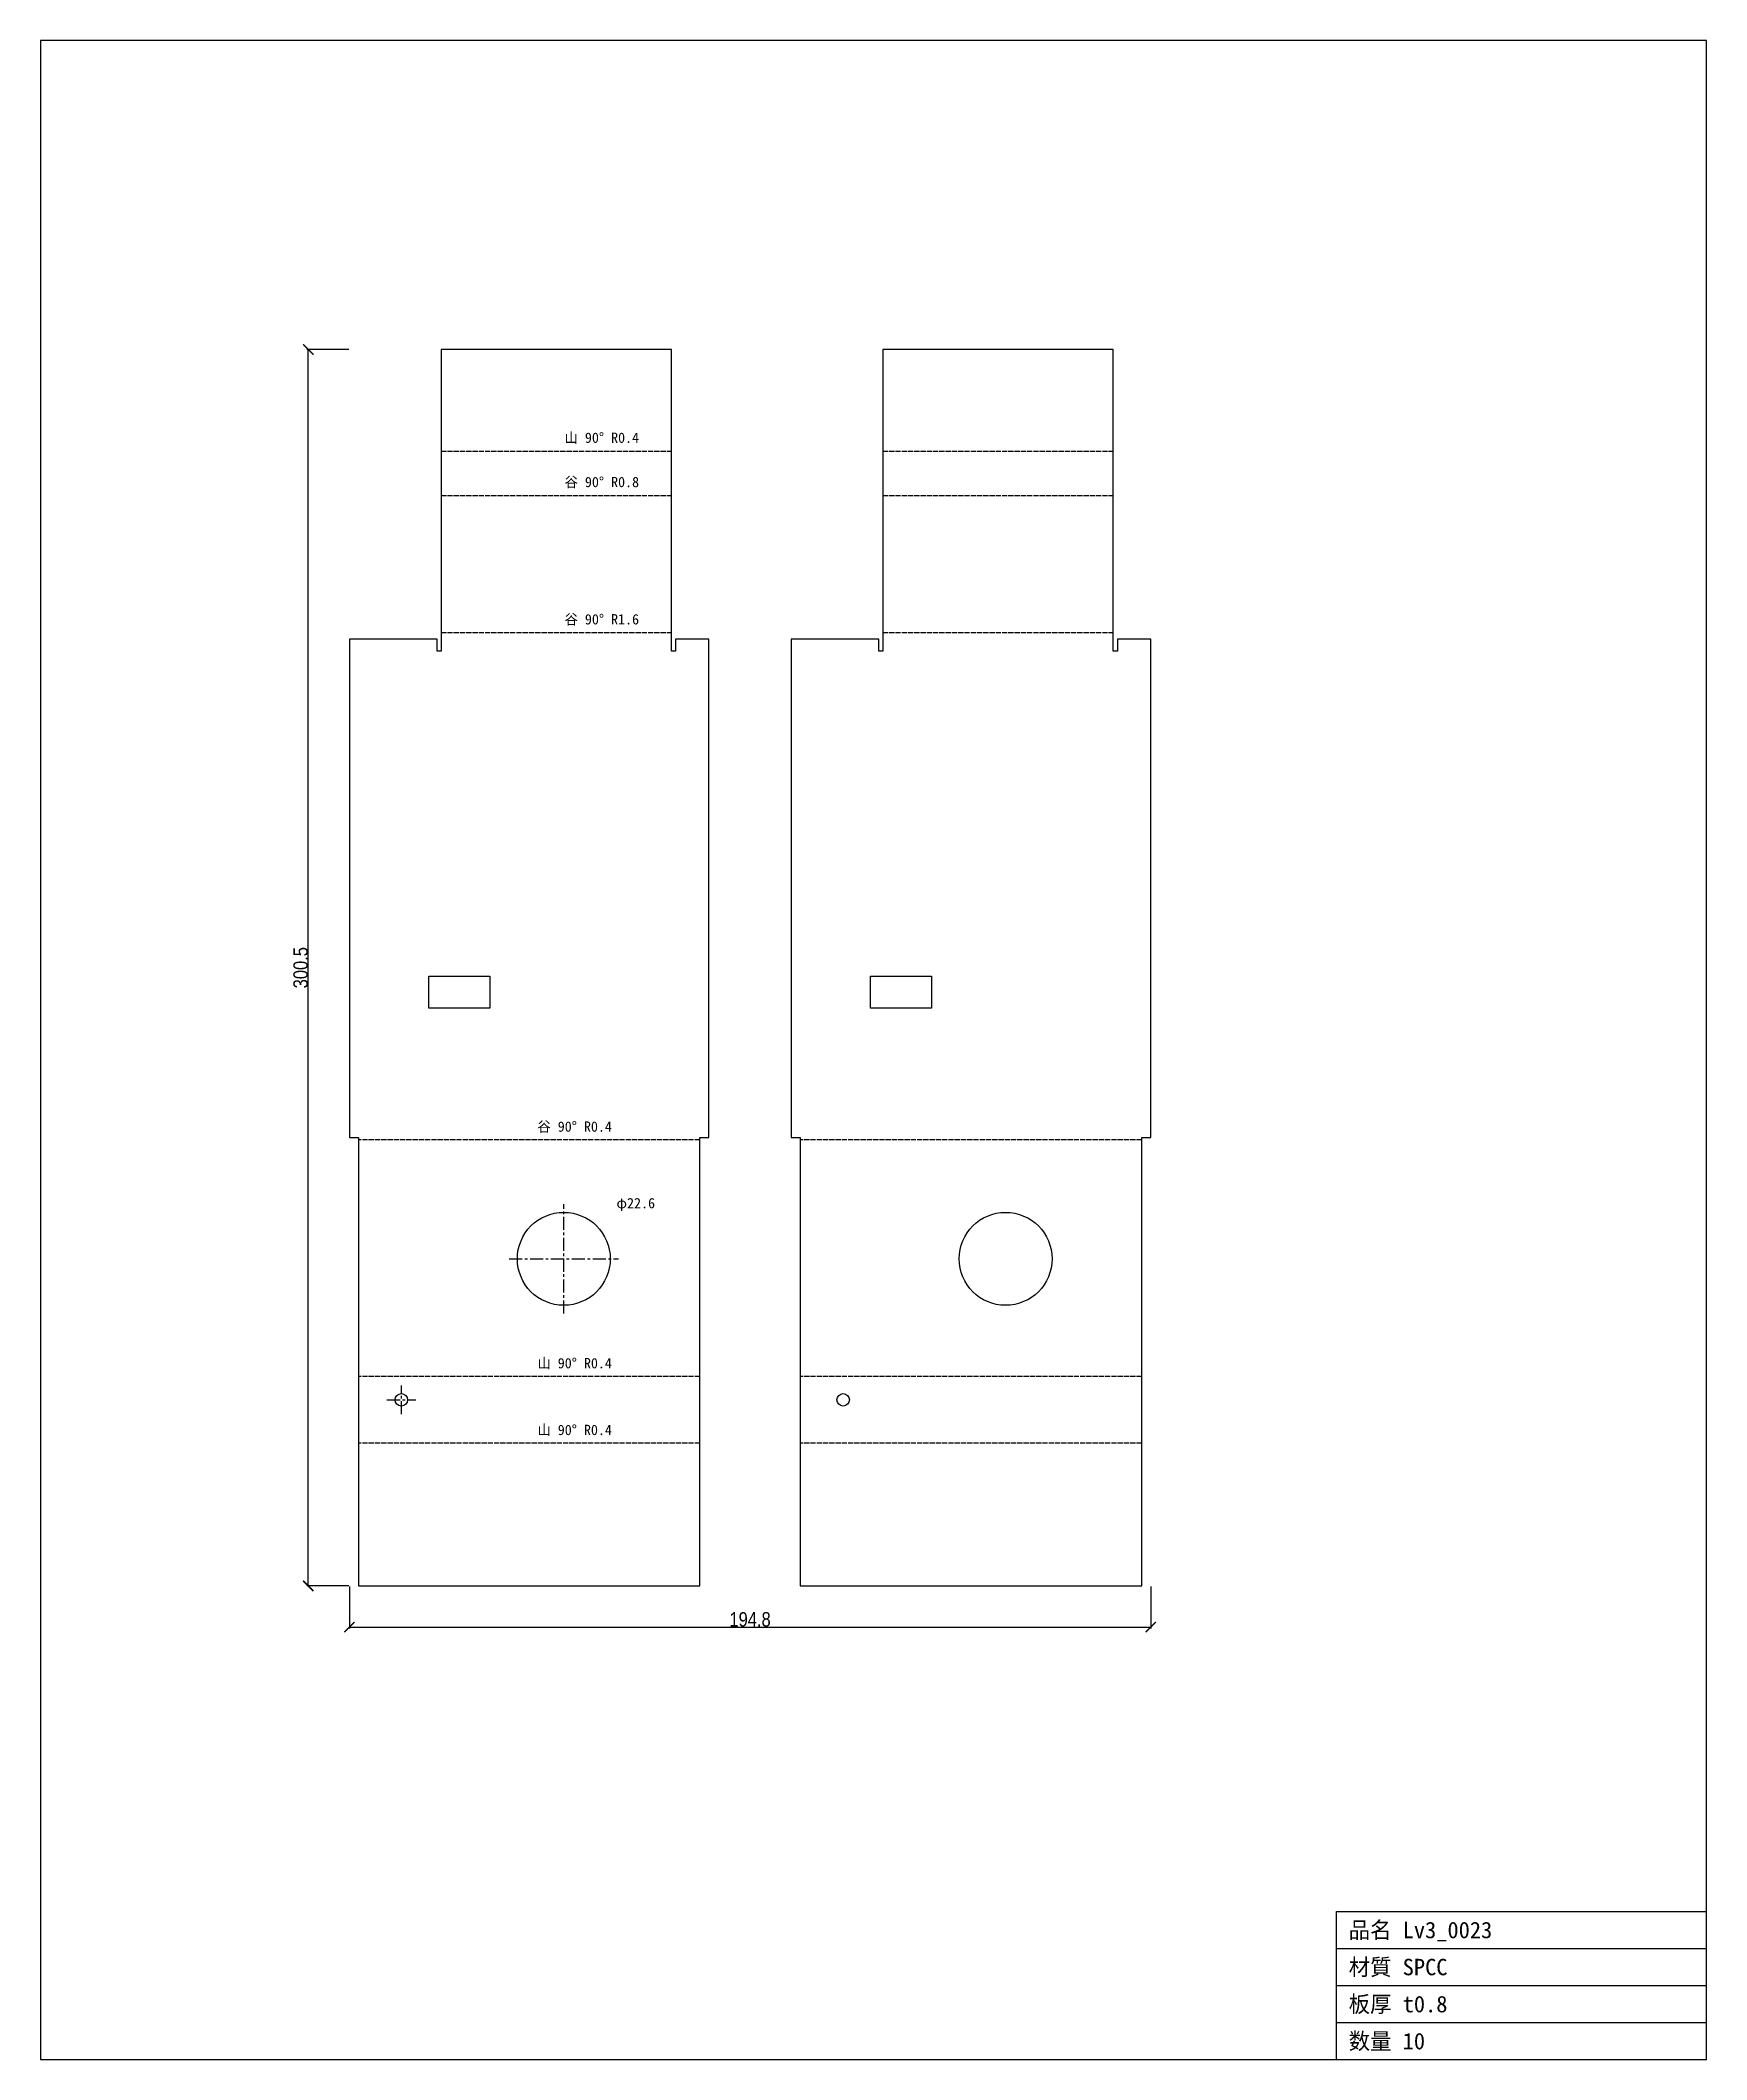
# Model space of a CAD drawing. Header units: millimetres. Extents: x -75 to 330, y -224 to 267.
import ezdxf

# ---------------------------------------------------------------- set-up
doc = ezdxf.new("R2010")
doc.units = ezdxf.units.MM
doc.linetypes.add('CENTER', pattern=[5.08, 3.175, -0.635, 0.635, -0.635])
doc.linetypes.add('DASHED', pattern=[1.524, 1.27, -0.254])
for name, color, linetype in [('BEND', 7, 'Continuous'), ('CENTER', 7, 'Continuous'), ('CUT', 7, 'Continuous'), ('DIM', 7, 'Continuous'), ('FRAME', 7, 'Continuous'), ('TEXT', 7, 'Continuous')]:
    doc.layers.add(name, color=color, linetype=linetype)
doc.styles.add('OpenSansCondensed-Light', font='OpenSansCondensed-Light.ttf')
doc.dimstyles.new('EZDXF', dxfattribs={"dimtxt": 0.25, "dimasz": 0.175, "dimexe": 0.375, "dimexo": 0.125, "dimgap": 0.1, "dimtad": 1, "dimlfac": 100, "dimzin": 12, "dimdsep": 46, "dimtxsty": 'OpenSansCondensed-Light', "dimblk": 'ARCHTICK', "dimcen": 2.5, "dimazin": 3, "dimtfac": 0.5, "dimtmove": 2, "dimatfit": 3})

# ---------------------------------------------------------------- blocks, each defined once
blk = doc.blocks.new('_ARCHTICK')
at = {"color": 0, "linetype": 'BYBLOCK', "const_width": 0.15}
blk.add_lwpolyline([(-0.5, -0.5), (0.5, 0.5)], dxfattribs=at)

msp = doc.modelspace()

# ---------------------------------------------------------------- linework, layer by layer
at = {"layer": 'BEND', "color": 4, "linetype": 'DASHED'}
for p, q in [((22.29, 166.78), (78.29, 166.78)), ((129.67, 166.78), (185.67, 166.78)), ((22.29, 156.01), (78.29, 156.01)), ((129.67, 156.01), (185.67, 156.01)), ((22.29, 122.65), (78.29, 122.65)), ((129.67, 122.65), (185.67, 122.65)), ((85.19, -0.63), (2.2, -0.63)), ((192.57, -0.63), (109.59, -0.63)), ((85.19, -58.13), (2.2, -58.13)), ((192.57, -58.13), (109.59, -58.13)), ((85.19, -74.35), (2.2, -74.35)), ((192.57, -74.35), (109.59, -74.35))]:
    msp.add_line(p, q, dxfattribs=at)
at = {"layer": 'CENTER', "color": 1, "linetype": 'CENTER'}
for p, q in [((52.11, -42.81), (52.11, -16.23)), ((38.82, -29.52), (65.4, -29.52)), ((9.12, -63.79), (16.14, -63.79)), ((12.63, -67.3), (12.63, -60.28))]:
    msp.add_line(p, q, dxfattribs=at)
at = {"layer": 'CUT'}
for p, q in [((78.29, 191.47), (22.29, 191.47)), ((22.29, 191.47), (22.29, 118.18)), ((78.29, 118.18), (78.29, 191.47)), ((185.67, 191.47), (129.67, 191.47)), ((129.67, 191.47), (129.67, 118.18)), ((185.67, 118.18), (185.67, 191.47)), ((21.29, 121.08), (0, 121.08)), ((0, 121.08), (0, 0)), ((21.29, 118.18), (21.29, 121.08)), ((22.29, 118.18), (21.29, 118.18)), ((79.29, 118.18), (78.29, 118.18)), ((87.39, 121.08), (79.29, 121.08)), ((79.29, 121.08), (79.29, 118.18)), ((87.39, 0), (87.39, 121.08)), ((128.67, 121.08), (107.39, 121.08)), ((107.39, 121.08), (107.39, 0)), ((128.67, 118.18), (128.67, 121.08)), ((129.67, 118.18), (128.67, 118.18)), ((186.67, 118.18), (185.67, 118.18)), ((194.77, 121.08), (186.67, 121.08)), ((186.67, 121.08), (186.67, 118.18)), ((194.77, 0), (194.77, 121.08)), ((19.31, 31.37), (19.31, 39.15)), ((19.31, 39.15), (34.1, 39.15)), ((34.1, 39.15), (34.1, 31.37)), ((126.69, 31.37), (126.69, 39.15)), ((126.69, 39.15), (141.48, 39.15)), ((141.48, 39.15), (141.48, 31.37)), ((34.1, 31.37), (19.31, 31.37)), ((141.48, 31.37), (126.69, 31.37)), ((0, 0), (2.2, 0)), ((2.2, 0), (2.2, -109.01)), ((85.19, -109.01), (85.19, 0)), ((85.19, 0), (87.39, 0)), ((107.39, 0), (109.59, 0)), ((109.59, 0), (109.59, -109.01)), ((192.57, -109.01), (192.57, 0)), ((192.57, 0), (194.77, 0)), ((2.2, -109.01), (85.19, -109.01)), ((109.59, -109.01), (192.57, -109.01))]:
    msp.add_line(p, q, dxfattribs=at)
for centre, radius in [((52.11, -29.52), 11.29), ((159.49, -29.52), 11.29), ((12.63, -63.79), 1.51), ((120.02, -63.79), 1.51)]:
    msp.add_circle(centre, radius, dxfattribs=at)
at = {"layer": 'FRAME'}
for p, q in [((329.89, 266.58), (-75.12, 266.58)), ((-75.12, 266.58), (-75.12, -224.13)), ((329.89, -224.13), (329.89, 266.58)), ((239.89, -224.13), (239.89, -188.13)), ((239.89, -188.13), (329.89, -188.13)), ((239.89, -197.13), (329.89, -197.13)), ((239.89, -206.13), (329.89, -206.13)), ((239.89, -215.13), (329.89, -215.13)), ((-75.12, -224.13), (329.89, -224.13))]:
    msp.add_line(p, q, dxfattribs=at)

# ---------------------------------------------------------------- texts
at = {"layer": 'TEXT'}
for s, height, p in [('山 90° R0.4', 2.5, (52.29, 168.78)), ('谷 90° R0.8', 2.5, (52.29, 158.01)), ('谷 90° R1.6', 2.5, (52.29, 124.65)), ('谷 90° R0.4', 2.5, (45.69, 1.37)), ('φ22.6', 2.5, (64.9, -17.23)), ('山 90° R0.4', 2.5, (45.69, -56.13)), ('山 90° R0.4', 2.5, (45.69, -72.35)), ('品名 Lv3_0023', 4, (242.89, -194.63)), ('材質 SPCC', 4, (242.89, -203.63)), ('板厚 t0.8', 4, (242.89, -212.63)), ('数量 10', 4, (242.89, -221.63))]:
    msp.add_text(s, height=height, dxfattribs=at).set_placement(p)

# ---------------------------------------------------------------- dimensions: what is measured, and where the dimension line sits
at = {"layer": 'DIM'}
msp.add_linear_dim(base=(-10, -109.01), p1=(0, -109.01), p2=(0, 191.47), angle=90, dimstyle='EZDXF', override={"dimtxt": 3.5, "dimasz": 2.5, "dimdec": 1, "dimlfac": 1}, dxfattribs=at).render()
msp.add_linear_dim(base=(0, -119.01), p1=(0, -109.01), p2=(194.77, -109.01), dimstyle='EZDXF', override={"dimtxt": 3.5, "dimasz": 2.5, "dimdec": 1, "dimlfac": 1}, dxfattribs=at).render()

doc.saveas('drawing.dxf')
